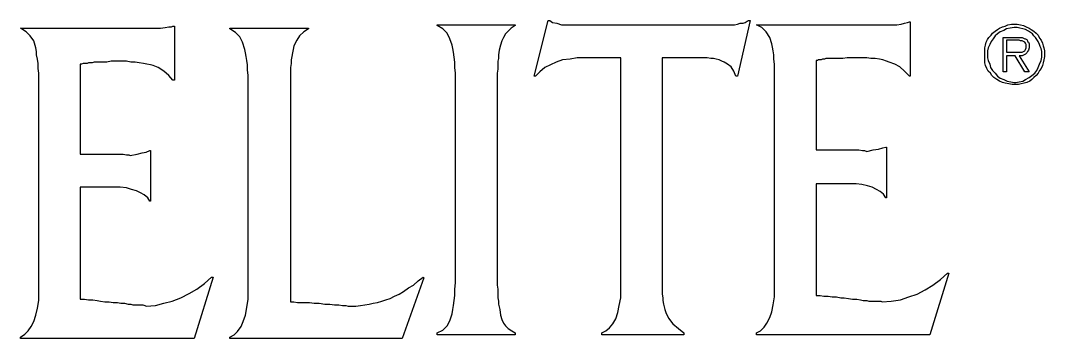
# Model space of a CAD drawing. Header units: inches. Extents: x 3.8 to 36.3, y 0.9 to 43.6.
# Drawn here: x 28.587 to 31.869, y 3.364 to 4.382 of the extents above; entities that cross this region are included whole.
import ezdxf

# ---------------------------------------------------------------- set-up
doc = ezdxf.new("R2010")
doc.units = ezdxf.units.IN
doc.header["$MEASUREMENT"] = 0
doc.layers.add('R-ANNO-TEXT', color=6, linetype='Continuous')

msp = doc.modelspace()

# ---------------------------------------------------------------- linework, layer by layer
at = {"layer": 'R-ANNO-TEXT'}
for points in [[(29.98159, 3.58712), (29.98159, 4.16831), (29.98159, 4.19083), (29.98159, 4.21336), (29.97933, 4.23138), (29.97933, 4.2494), (29.97708, 4.26517), (29.97483, 4.28094), (29.97258, 4.2922), (29.97032, 4.30347), (29.96356, 4.32374), (29.95455, 4.34176), (29.94104, 4.35528), (29.92302, 4.36654), (29.92302, 4.36879), (30.17306, 4.36879), (30.17306, 4.36654), (30.15954, 4.35753), (30.15053, 4.34852), (30.14152, 4.33951), (30.13477, 4.32824), (30.13026, 4.31698), (30.12575, 4.30347), (30.12125, 4.2877), (30.119, 4.27193), (30.119, 4.26067), (30.11674, 4.25165), (30.11674, 4.23814), (30.11674, 4.22688), (30.11449, 4.21336), (30.11449, 4.19984), (30.11449, 4.18408), (30.11449, 4.16831), (30.11449, 3.58712), (30.11449, 3.5691), (30.11449, 3.55108), (30.11449, 3.53531), (30.11674, 3.5218), (30.11674, 3.50828), (30.11674, 3.49477), (30.119, 3.4835), (30.119, 3.47449), (30.1235, 3.45647), (30.12575, 3.43845), (30.13026, 3.42493), (30.13477, 3.41367), (30.14152, 3.40466), (30.15053, 3.39565), (30.1618, 3.38889), (30.17306, 3.38213), (30.17306, 3.37538), (29.92302, 3.37538), (29.92302, 3.38213), (29.94104, 3.39114), (29.95455, 3.40466), (29.96356, 3.42043), (29.97032, 3.44296), (29.97258, 3.45647), (29.97483, 3.46999), (29.97708, 3.48576), (29.97933, 3.50152), (29.97933, 3.5218), (29.98159, 3.54207), (29.98159, 3.56235), (29.98159, 3.58712), (29.98159, 3.58712)], [(29.98159, 3.58712), (29.98159, 4.16831), (29.98159, 4.16831), (29.98159, 4.19083), (29.98159, 4.21336), (29.97933, 4.23138), (29.97933, 4.2494), (29.97708, 4.26517), (29.97483, 4.28094), (29.97258, 4.2922), (29.97032, 4.30347), (29.97032, 4.30347), (29.96356, 4.32374), (29.95455, 4.34176), (29.94104, 4.35528), (29.92302, 4.36654), (29.92302, 4.36879), (30.17306, 4.36879), (30.17306, 4.36654), (30.17306, 4.36654), (30.15954, 4.35753), (30.15053, 4.34852), (30.14152, 4.33951), (30.13477, 4.32824), (30.13477, 4.32824), (30.13026, 4.31698), (30.12575, 4.30347), (30.12125, 4.2877), (30.119, 4.27193), (30.119, 4.27193), (30.119, 4.26067), (30.11674, 4.25165), (30.11674, 4.23814), (30.11674, 4.22688), (30.11449, 4.21336), (30.11449, 4.19984), (30.11449, 4.18408), (30.11449, 4.16831), (30.11449, 3.58712), (30.11449, 3.58712), (30.11449, 3.5691), (30.11449, 3.55108), (30.11449, 3.53531), (30.11674, 3.5218), (30.11674, 3.50828), (30.11674, 3.49477), (30.119, 3.4835), (30.119, 3.47449), (30.119, 3.47449), (30.1235, 3.45647), (30.12575, 3.43845), (30.13026, 3.42493), (30.13477, 3.41367), (30.13477, 3.41367), (30.14152, 3.40466), (30.15053, 3.39565), (30.1618, 3.38889), (30.17306, 3.38213), (30.17306, 3.37538), (29.92302, 3.37538), (29.92302, 3.38213), (29.92302, 3.38213), (29.94104, 3.39114), (29.95455, 3.40466), (29.96356, 3.42043), (29.97032, 3.44296), (29.97032, 3.44296), (29.97258, 3.45647), (29.97483, 3.46999), (29.97708, 3.48576), (29.97933, 3.50152), (29.97933, 3.5218), (29.98159, 3.54207), (29.98159, 3.56235), (29.98159, 3.58712)], [(30.51096, 3.52405), (30.51096, 4.26292), (30.39832, 4.26292), (30.37129, 4.26292), (30.34877, 4.25841), (30.32399, 4.25616), (30.30371, 4.2494), (30.28569, 4.24039), (30.26767, 4.23138), (30.2519, 4.21786), (30.23839, 4.20435), (30.23388, 4.20435), (30.27893, 4.38231), (30.28344, 4.38231), (30.29245, 4.37555), (30.30597, 4.3733), (30.32173, 4.36879), (30.34201, 4.36879), (30.85336, 4.36879), (30.86462, 4.36879), (30.87588, 4.36879), (30.8849, 4.37104), (30.89391, 4.3733), (30.90292, 4.3733), (30.90967, 4.37555), (30.91643, 4.38006), (30.92094, 4.38231), (30.92544, 4.38231), (30.8849, 4.20435), (30.88039, 4.20435), (30.87363, 4.22012), (30.86462, 4.23363), (30.85336, 4.24264), (30.8421, 4.2494), (30.83534, 4.25165), (30.82633, 4.25616), (30.81732, 4.25841), (30.80831, 4.26067), (30.7993, 4.26067), (30.78803, 4.26292), (30.77677, 4.26292), (30.76551, 4.26292), (30.64386, 4.26292), (30.64386, 3.52856), (30.64386, 3.51729), (30.64386, 3.50603), (30.64612, 3.49477), (30.64612, 3.48576), (30.64837, 3.47449), (30.65062, 3.46548), (30.65287, 3.45647), (30.65513, 3.44746), (30.66414, 3.42944), (30.67765, 3.41142), (30.69567, 3.39565), (30.71369, 3.38213), (30.71369, 3.37538), (30.45014, 3.37538), (30.45014, 3.38213), (30.46365, 3.38889), (30.47491, 3.3979), (30.48618, 3.41142), (30.49519, 3.42719), (30.50195, 3.44746), (30.50645, 3.46999), (30.51096, 3.49477), (30.51096, 3.52405), (30.51096, 3.52405)], [(30.51096, 3.52405), (30.51096, 4.26292), (30.39832, 4.26292), (30.39832, 4.26292), (30.37129, 4.26292), (30.34877, 4.25841), (30.32399, 4.25616), (30.30371, 4.2494), (30.28569, 4.24039), (30.26767, 4.23138), (30.2519, 4.21786), (30.23839, 4.20435), (30.23388, 4.20435), (30.27893, 4.38231), (30.28344, 4.38231), (30.28344, 4.38231), (30.29245, 4.37555), (30.30597, 4.3733), (30.32173, 4.36879), (30.34201, 4.36879), (30.85336, 4.36879), (30.85336, 4.36879), (30.86462, 4.36879), (30.87588, 4.36879), (30.8849, 4.37104), (30.89391, 4.3733), (30.90292, 4.3733), (30.90967, 4.37555), (30.91643, 4.38006), (30.92094, 4.38231), (30.92544, 4.38231), (30.8849, 4.20435), (30.88039, 4.20435), (30.88039, 4.20435), (30.87363, 4.22012), (30.86462, 4.23363), (30.85336, 4.24264), (30.8421, 4.2494), (30.8421, 4.2494), (30.83534, 4.25165), (30.82633, 4.25616), (30.81732, 4.25841), (30.80831, 4.26067), (30.7993, 4.26067), (30.78803, 4.26292), (30.77677, 4.26292), (30.76551, 4.26292), (30.64386, 4.26292), (30.64386, 3.52856), (30.64386, 3.52856), (30.64386, 3.51729), (30.64386, 3.50603), (30.64612, 3.49477), (30.64612, 3.48576), (30.64837, 3.47449), (30.65062, 3.46548), (30.65287, 3.45647), (30.65513, 3.44746), (30.65513, 3.44746), (30.66414, 3.42944), (30.67765, 3.41142), (30.69567, 3.39565), (30.71369, 3.38213), (30.71369, 3.37538), (30.45014, 3.37538), (30.45014, 3.38213), (30.45014, 3.38213), (30.46365, 3.38889), (30.47491, 3.3979), (30.48618, 3.41142), (30.49519, 3.42719), (30.50195, 3.44746), (30.50645, 3.46999), (30.51096, 3.49477), (30.51096, 3.52405)], [(31.00429, 3.5263), (31.00429, 3.5263), (31.00429, 4.19309), (31.00429, 4.21111), (31.00429, 4.22688), (31.00429, 4.24264), (31.00203, 4.25841), (31.00203, 4.27193), (30.99978, 4.28544), (30.99753, 4.29671), (30.99527, 4.30797), (30.98852, 4.32824), (30.97725, 4.34627), (30.96374, 4.35978), (30.94572, 4.36879), (31.37372, 4.36879), (31.38048, 4.36879), (31.38723, 4.36879), (31.39174, 4.36879), (31.39625, 4.36879), (31.40976, 4.37104), (31.42102, 4.3733), (31.43004, 4.37555), (31.43679, 4.3778), (31.43905, 4.3778), (31.43905, 4.20435), (31.43679, 4.20435), (31.42102, 4.22012), (31.40526, 4.23363), (31.38949, 4.24264), (31.37147, 4.2494), (31.36246, 4.25165), (31.35119, 4.25616), (31.33993, 4.25841), (31.32641, 4.26067), (31.3129, 4.26067), (31.29938, 4.26292), (31.28587, 4.26292), (31.2701, 4.26292), (31.25208, 4.26292), (31.23631, 4.26292), (31.22279, 4.26067), (31.21153, 4.26067), (31.20027, 4.26067), (31.19125, 4.26067), (31.18224, 4.26067), (31.17549, 4.26067), (31.16873, 4.26067), (31.16422, 4.25841), (31.15747, 4.25841), (31.15296, 4.25616), (31.14845, 4.25616), (31.14395, 4.25616), (31.1417, 4.25391), (31.13719, 4.25391), (31.13719, 3.96782), (31.26559, 3.96782), (31.2746, 3.96782), (31.28587, 3.96557), (31.29262, 3.96557), (31.29938, 3.96332), (31.31966, 3.96782), (31.33768, 3.97007), (31.35119, 3.97458), (31.3602, 3.97683), (31.36246, 3.97683), (31.36246, 3.81464), (31.3602, 3.81464), (31.35345, 3.82591), (31.34218, 3.83492), (31.33092, 3.84167), (31.3174, 3.84843), (31.30163, 3.85294), (31.28361, 3.85744), (31.26559, 3.85969), (31.24307, 3.85969), (31.13719, 3.85969), (31.13719, 3.50152), (31.15071, 3.50152), (31.16197, 3.49927), (31.17549, 3.49927), (31.189, 3.49702), (31.20252, 3.49702), (31.21603, 3.49477), (31.2273, 3.49477), (31.24081, 3.49251), (31.25433, 3.49026), (31.26784, 3.49026), (31.27911, 3.48801), (31.28812, 3.48576), (31.29938, 3.48576), (31.30614, 3.4835), (31.31515, 3.4835), (31.32191, 3.4835), (31.33092, 3.4835), (31.33768, 3.4835), (31.34443, 3.4835), (31.34894, 3.48125), (31.37822, 3.4835), (31.40751, 3.48801), (31.43454, 3.49702), (31.46157, 3.50603), (31.48635, 3.51955), (31.51113, 3.53531), (31.53591, 3.55334), (31.55844, 3.57361), (31.56294, 3.57361), (31.50212, 3.37538), (30.94572, 3.37538), (30.94572, 3.38213), (30.95923, 3.38889), (30.9705, 3.40016), (30.97951, 3.41367), (30.98852, 3.43169), (30.99527, 3.44971), (30.99978, 3.47224), (31.00429, 3.49702), (31.00429, 3.5263), (31.00429, 3.5263)], [(31.00429, 3.5263), (31.00429, 3.5263), (31.00429, 4.19309), (31.00429, 4.19309), (31.00429, 4.21111), (31.00429, 4.22688), (31.00429, 4.24264), (31.00203, 4.25841), (31.00203, 4.27193), (30.99978, 4.28544), (30.99753, 4.29671), (30.99527, 4.30797), (30.99527, 4.30797), (30.98852, 4.32824), (30.97725, 4.34627), (30.96374, 4.35978), (30.94572, 4.36879), (31.37372, 4.36879), (31.37372, 4.36879), (31.38048, 4.36879), (31.38723, 4.36879), (31.39174, 4.36879), (31.39625, 4.36879), (31.39625, 4.36879), (31.40976, 4.37104), (31.42102, 4.3733), (31.43004, 4.37555), (31.43679, 4.3778), (31.43905, 4.3778), (31.43905, 4.20435), (31.43679, 4.20435), (31.43679, 4.20435), (31.42102, 4.22012), (31.40526, 4.23363), (31.38949, 4.24264), (31.37147, 4.2494), (31.37147, 4.2494), (31.36246, 4.25165), (31.35119, 4.25616), (31.33993, 4.25841), (31.32641, 4.26067), (31.3129, 4.26067), (31.29938, 4.26292), (31.28587, 4.26292), (31.2701, 4.26292), (31.2701, 4.26292), (31.25208, 4.26292), (31.23631, 4.26292), (31.22279, 4.26067), (31.21153, 4.26067), (31.21153, 4.26067), (31.20027, 4.26067), (31.19125, 4.26067), (31.18224, 4.26067), (31.17549, 4.26067), (31.17549, 4.26067), (31.16873, 4.26067), (31.16422, 4.25841), (31.15747, 4.25841), (31.15296, 4.25616), (31.15296, 4.25616), (31.14845, 4.25616), (31.14395, 4.25616), (31.1417, 4.25391), (31.13719, 4.25391), (31.13719, 3.96782), (31.26559, 3.96782), (31.26559, 3.96782), (31.2746, 3.96782), (31.28587, 3.96557), (31.29262, 3.96557), (31.29938, 3.96332), (31.29938, 3.96332), (31.31966, 3.96782), (31.33768, 3.97007), (31.35119, 3.97458), (31.3602, 3.97683), (31.36246, 3.97683), (31.36246, 3.81464), (31.3602, 3.81464), (31.3602, 3.81464), (31.35345, 3.82591), (31.34218, 3.83492), (31.33092, 3.84167), (31.3174, 3.84843), (31.30163, 3.85294), (31.28361, 3.85744), (31.26559, 3.85969), (31.24307, 3.85969), (31.13719, 3.85969), (31.13719, 3.50152), (31.13719, 3.50152), (31.15071, 3.50152), (31.16197, 3.49927), (31.17549, 3.49927), (31.189, 3.49702), (31.20252, 3.49702), (31.21603, 3.49477), (31.2273, 3.49477), (31.24081, 3.49251), (31.24081, 3.49251), (31.25433, 3.49026), (31.26784, 3.49026), (31.27911, 3.48801), (31.28812, 3.48576), (31.29938, 3.48576), (31.30614, 3.4835), (31.31515, 3.4835), (31.32191, 3.4835), (31.32191, 3.4835), (31.33092, 3.4835), (31.33768, 3.4835), (31.34443, 3.4835), (31.34894, 3.48125), (31.34894, 3.48125), (31.37822, 3.4835), (31.40751, 3.48801), (31.43454, 3.49702), (31.46157, 3.50603), (31.48635, 3.51955), (31.51113, 3.53531), (31.53591, 3.55334), (31.55844, 3.57361), (31.56294, 3.57361), (31.50212, 3.37538), (30.94572, 3.37538), (30.94572, 3.38213), (30.94572, 3.38213), (30.95923, 3.38889), (30.9705, 3.40016), (30.97951, 3.41367), (30.98852, 3.43169), (30.99527, 3.44971), (30.99978, 3.47224), (31.00429, 3.49702), (31.00429, 3.5263)], [(31.77244, 4.37104), (31.78145, 4.37104), (31.79271, 4.36879), (31.80172, 4.36654), (31.81073, 4.36203), (31.81974, 4.35753), (31.8265, 4.35302), (31.83551, 4.34852), (31.84227, 4.34176), (31.84903, 4.335), (31.85353, 4.32599), (31.85804, 4.31923), (31.86254, 4.31022), (31.8648, 4.30121), (31.86705, 4.29445), (31.8693, 4.28544), (31.8693, 4.27643), (31.8693, 4.26742), (31.86705, 4.25616), (31.8648, 4.24715), (31.86254, 4.23814), (31.85804, 4.22913), (31.85353, 4.22237), (31.84903, 4.21336), (31.84227, 4.2066), (31.83551, 4.19984), (31.82875, 4.19309), (31.82199, 4.18858), (31.81298, 4.18408), (31.80397, 4.18182), (31.79496, 4.17957), (31.78595, 4.17732), (31.77694, 4.17732), (31.76568, 4.17732), (31.75442, 4.17957), (31.74315, 4.18182), (31.73414, 4.18408), (31.72513, 4.18858), (31.71612, 4.19309), (31.70711, 4.19984), (31.70035, 4.2066), (31.69585, 4.21336), (31.68909, 4.22012), (31.68458, 4.22913), (31.68008, 4.23814), (31.67783, 4.24715), (31.67783, 4.25616), (31.67783, 4.26517), (31.67783, 4.27418), (31.67783, 4.28319), (31.67783, 4.29445), (31.68008, 4.30347), (31.68233, 4.31248), (31.68684, 4.32149), (31.69134, 4.32824), (31.6981, 4.335), (31.7026, 4.34176), (31.71162, 4.34852), (31.71837, 4.35302), (31.72513, 4.35753), (31.73414, 4.36203), (31.74315, 4.36429), (31.75216, 4.36879), (31.76343, 4.37104), (31.77244, 4.37104), (31.77244, 4.37104)], [(28.64577, 3.51504), (28.64577, 3.51504), (28.64577, 4.17957), (28.64577, 4.19759), (28.64577, 4.21336), (28.64352, 4.22913), (28.64352, 4.2449), (28.64126, 4.25841), (28.63901, 4.27193), (28.63901, 4.28319), (28.63676, 4.29445), (28.63, 4.31698), (28.61874, 4.33275), (28.60522, 4.34627), (28.5872, 4.35753), (29.0152, 4.35753), (29.02196, 4.35753), (29.02647, 4.35753), (29.03097, 4.35753), (29.03548, 4.35753), (29.05124, 4.35978), (29.06251, 4.36203), (29.07152, 4.36203), (29.07602, 4.36429), (29.08053, 4.36429), (29.08053, 4.19083), (29.07602, 4.19083), (29.06251, 4.2066), (29.04674, 4.22012), (29.02872, 4.23138), (29.01295, 4.23814), (29.00394, 4.24039), (28.99268, 4.24264), (28.98141, 4.2449), (28.9679, 4.24715), (28.95438, 4.2494), (28.94086, 4.2494), (28.92735, 4.25165), (28.91158, 4.25165), (28.89581, 4.25165), (28.87779, 4.25165), (28.86427, 4.2494), (28.85076, 4.2494), (28.84175, 4.2494), (28.83049, 4.2494), (28.82373, 4.2494), (28.81697, 4.24715), (28.81021, 4.24715), (28.80571, 4.24715), (28.8012, 4.2449), (28.7967, 4.2449), (28.79219, 4.2449), (28.78768, 4.2449), (28.78318, 4.24264), (28.77867, 4.24264), (28.77867, 3.95431), (28.90707, 3.95431), (28.91609, 3.95431), (28.92735, 3.95205), (28.93411, 3.95205), (28.93861, 3.9498), (28.96114, 3.95431), (28.97691, 3.95881), (28.99042, 3.96106), (29.00169, 3.96557), (29.00394, 3.96557), (29.00394, 3.80338), (29.00169, 3.80338), (28.99493, 3.81464), (28.98366, 3.82365), (28.9724, 3.83041), (28.95889, 3.83717), (28.94312, 3.84167), (28.92735, 3.84618), (28.90707, 3.84843), (28.8868, 3.84843), (28.77867, 3.84843), (28.77867, 3.49026), (28.79219, 3.49026), (28.80571, 3.48801), (28.81922, 3.48801), (28.83274, 3.48576), (28.844, 3.4835), (28.85752, 3.48125), (28.87103, 3.48125), (28.88455, 3.479), (28.89806, 3.479), (28.90933, 3.47675), (28.92059, 3.47675), (28.93185, 3.47449), (28.94086, 3.47449), (28.94762, 3.47224), (28.95663, 3.47224), (28.96339, 3.47224), (28.9724, 3.47224), (28.97916, 3.47224), (28.98592, 3.46999), (28.99042, 3.46773), (29.01971, 3.46999), (29.04674, 3.47675), (29.07377, 3.4835), (29.1008, 3.49477), (29.12783, 3.50828), (29.15261, 3.5218), (29.17739, 3.53982), (29.19992, 3.56009), (29.20442, 3.56009), (29.1436, 3.36411), (28.5872, 3.36411), (28.5872, 3.36862), (28.60072, 3.37763), (28.61198, 3.38889), (28.62099, 3.40241), (28.63, 3.41818), (28.63676, 3.43845), (28.64126, 3.46098), (28.64577, 3.48576), (28.64577, 3.51504), (28.64577, 3.51504)], [(28.64577, 3.51504), (28.64577, 3.51504), (28.64577, 4.17957), (28.64577, 4.17957), (28.64577, 4.19759), (28.64577, 4.21336), (28.64352, 4.22913), (28.64352, 4.2449), (28.64126, 4.25841), (28.63901, 4.27193), (28.63901, 4.28319), (28.63676, 4.29445), (28.63676, 4.29445), (28.63, 4.31698), (28.61874, 4.33275), (28.60522, 4.34627), (28.5872, 4.35753), (29.0152, 4.35753), (29.0152, 4.35753), (29.02196, 4.35753), (29.02647, 4.35753), (29.03097, 4.35753), (29.03548, 4.35753), (29.03548, 4.35753), (29.05124, 4.35978), (29.06251, 4.36203), (29.07152, 4.36203), (29.07602, 4.36429), (29.08053, 4.36429), (29.08053, 4.19083), (29.07602, 4.19083), (29.07602, 4.19083), (29.06251, 4.2066), (29.04674, 4.22012), (29.02872, 4.23138), (29.01295, 4.23814), (29.01295, 4.23814), (29.00394, 4.24039), (28.99268, 4.24264), (28.98141, 4.2449), (28.9679, 4.24715), (28.95438, 4.2494), (28.94086, 4.2494), (28.92735, 4.25165), (28.91158, 4.25165), (28.91158, 4.25165), (28.89581, 4.25165), (28.87779, 4.25165), (28.86427, 4.2494), (28.85076, 4.2494), (28.85076, 4.2494), (28.84175, 4.2494), (28.83049, 4.2494), (28.82373, 4.2494), (28.81697, 4.24715), (28.81697, 4.24715), (28.81021, 4.24715), (28.80571, 4.24715), (28.8012, 4.2449), (28.7967, 4.2449), (28.7967, 4.2449), (28.79219, 4.2449), (28.78768, 4.2449), (28.78318, 4.24264), (28.77867, 4.24264), (28.77867, 3.95431), (28.90707, 3.95431), (28.90707, 3.95431), (28.91609, 3.95431), (28.92735, 3.95205), (28.93411, 3.95205), (28.93861, 3.9498), (28.93861, 3.9498), (28.96114, 3.95431), (28.97691, 3.95881), (28.99042, 3.96106), (29.00169, 3.96557), (29.00394, 3.96557), (29.00394, 3.80338), (29.00169, 3.80338), (29.00169, 3.80338), (28.99493, 3.81464), (28.98366, 3.82365), (28.9724, 3.83041), (28.95889, 3.83717), (28.94312, 3.84167), (28.92735, 3.84618), (28.90707, 3.84843), (28.8868, 3.84843), (28.77867, 3.84843), (28.77867, 3.49026), (28.77867, 3.49026), (28.79219, 3.49026), (28.80571, 3.48801), (28.81922, 3.48801), (28.83274, 3.48576), (28.844, 3.4835), (28.85752, 3.48125), (28.87103, 3.48125), (28.88455, 3.479), (28.88455, 3.479), (28.89806, 3.479), (28.90933, 3.47675), (28.92059, 3.47675), (28.93185, 3.47449), (28.94086, 3.47449), (28.94762, 3.47224), (28.95663, 3.47224), (28.96339, 3.47224), (28.96339, 3.47224), (28.9724, 3.47224), (28.97916, 3.47224), (28.98592, 3.46999), (28.99042, 3.46773), (28.99042, 3.46773), (29.01971, 3.46999), (29.04674, 3.47675), (29.07377, 3.4835), (29.1008, 3.49477), (29.12783, 3.50828), (29.15261, 3.5218), (29.17739, 3.53982), (29.19992, 3.56009), (29.20442, 3.56009), (29.1436, 3.36411), (28.5872, 3.36411), (28.5872, 3.36862), (28.5872, 3.36862), (28.60072, 3.37763), (28.61198, 3.38889), (28.62099, 3.40241), (28.63, 3.41818), (28.63676, 3.43845), (28.64126, 3.46098), (28.64577, 3.48576), (28.64577, 3.51504)], [(29.31706, 3.54883), (29.31706, 4.17056), (29.31706, 4.18858), (29.31706, 4.2066), (29.3148, 4.22462), (29.3148, 4.24039), (29.31255, 4.25391), (29.3103, 4.26742), (29.30805, 4.27869), (29.30579, 4.28995), (29.29903, 4.31248), (29.29002, 4.3305), (29.27651, 4.34401), (29.25849, 4.35528), (29.25849, 4.35753), (29.51078, 4.35753), (29.51078, 4.35528), (29.49501, 4.34627), (29.4815, 4.33275), (29.47249, 4.31923), (29.46348, 4.30121), (29.46123, 4.28995), (29.45897, 4.27869), (29.45672, 4.26742), (29.45447, 4.25616), (29.45447, 4.2449), (29.45221, 4.23138), (29.45221, 4.21786), (29.45221, 4.20435), (29.45221, 4.19759), (29.45221, 4.19083), (29.45221, 4.17957), (29.45221, 4.17056), (29.45221, 3.48125), (29.46348, 3.48125), (29.47474, 3.479), (29.486, 3.479), (29.49952, 3.479), (29.51304, 3.479), (29.5288, 3.47675), (29.54457, 3.47675), (29.56259, 3.47449), (29.57836, 3.47449), (29.59413, 3.47224), (29.60765, 3.47224), (29.61891, 3.46999), (29.63017, 3.46999), (29.63693, 3.46773), (29.64369, 3.46773), (29.64819, 3.46773), (29.66171, 3.46773), (29.67748, 3.46999), (29.69099, 3.47224), (29.70451, 3.47449), (29.71803, 3.47675), (29.73154, 3.479), (29.74506, 3.4835), (29.75857, 3.48801), (29.77209, 3.49251), (29.78561, 3.49927), (29.80137, 3.50603), (29.81489, 3.51504), (29.83066, 3.5263), (29.84643, 3.53531), (29.8622, 3.54883), (29.87796, 3.56009), (29.88022, 3.55784), (29.81038, 3.36411), (29.25849, 3.36411), (29.25849, 3.36862), (29.272, 3.37538), (29.28327, 3.38664), (29.29453, 3.40241), (29.30129, 3.41818), (29.30805, 3.43845), (29.31255, 3.46323), (29.31706, 3.49026), (29.31706, 3.51955), (29.31706, 3.54883), (29.31706, 3.54883)], [(29.31706, 3.54883), (29.31706, 4.17056), (29.31706, 4.17056), (29.31706, 4.18858), (29.31706, 4.2066), (29.3148, 4.22462), (29.3148, 4.24039), (29.31255, 4.25391), (29.3103, 4.26742), (29.30805, 4.27869), (29.30579, 4.28995), (29.30579, 4.28995), (29.29903, 4.31248), (29.29002, 4.3305), (29.27651, 4.34401), (29.25849, 4.35528), (29.25849, 4.35753), (29.51078, 4.35753), (29.51078, 4.35528), (29.51078, 4.35528), (29.49501, 4.34627), (29.4815, 4.33275), (29.47249, 4.31923), (29.46348, 4.30121), (29.46348, 4.30121), (29.46123, 4.28995), (29.45897, 4.27869), (29.45672, 4.26742), (29.45447, 4.25616), (29.45447, 4.2449), (29.45221, 4.23138), (29.45221, 4.21786), (29.45221, 4.20435), (29.45221, 4.20435), (29.45221, 4.19759), (29.45221, 4.19083), (29.45221, 4.17957), (29.45221, 4.17056), (29.45221, 3.48125), (29.45221, 3.48125), (29.46348, 3.48125), (29.47474, 3.479), (29.486, 3.479), (29.49952, 3.479), (29.51304, 3.479), (29.5288, 3.47675), (29.54457, 3.47675), (29.56259, 3.47449), (29.56259, 3.47449), (29.57836, 3.47449), (29.59413, 3.47224), (29.60765, 3.47224), (29.61891, 3.46999), (29.63017, 3.46999), (29.63693, 3.46773), (29.64369, 3.46773), (29.64819, 3.46773), (29.64819, 3.46773), (29.66171, 3.46773), (29.67748, 3.46999), (29.69099, 3.47224), (29.70451, 3.47449), (29.71803, 3.47675), (29.73154, 3.479), (29.74506, 3.4835), (29.75857, 3.48801), (29.75857, 3.48801), (29.77209, 3.49251), (29.78561, 3.49927), (29.80137, 3.50603), (29.81489, 3.51504), (29.83066, 3.5263), (29.84643, 3.53531), (29.8622, 3.54883), (29.87796, 3.56009), (29.88022, 3.55784), (29.81038, 3.36411), (29.25849, 3.36411), (29.25849, 3.36862), (29.25849, 3.36862), (29.272, 3.37538), (29.28327, 3.38664), (29.29453, 3.40241), (29.30129, 3.41818), (29.30805, 3.43845), (29.31255, 3.46323), (29.31706, 3.49026), (29.31706, 3.51955), (29.31706, 3.54883)], [(31.77244, 4.35978), (31.75892, 4.35753), (31.74766, 4.35528), (31.73865, 4.35077), (31.72738, 4.34627), (31.71837, 4.33951), (31.71162, 4.33275), (31.70486, 4.32374), (31.6981, 4.31473), (31.69359, 4.30572), (31.68909, 4.29445), (31.68684, 4.28544), (31.68684, 4.27418), (31.68684, 4.26292), (31.68909, 4.25391), (31.69359, 4.24264), (31.69585, 4.23138), (31.7026, 4.22237), (31.71162, 4.21336), (31.71837, 4.20435), (31.72738, 4.19759), (31.73865, 4.19309), (31.74991, 4.18858), (31.76117, 4.18633), (31.77244, 4.18408), (31.77469, 4.18408), (31.77469, 4.18408), (31.77469, 4.18408), (31.77694, 4.18408), (31.78821, 4.18633), (31.79947, 4.18858), (31.80848, 4.19309), (31.81974, 4.19984), (31.82875, 4.2066), (31.83776, 4.21336), (31.84452, 4.22237), (31.84903, 4.23138), (31.85353, 4.24264), (31.85804, 4.25391), (31.86029, 4.26517), (31.86029, 4.27643), (31.86029, 4.28319), (31.85804, 4.2922), (31.85578, 4.29896), (31.85353, 4.30572), (31.84903, 4.31473), (31.84452, 4.32149), (31.84002, 4.32824), (31.83551, 4.33275), (31.83101, 4.33951), (31.82425, 4.34401), (31.81749, 4.34852), (31.80848, 4.35302), (31.79947, 4.35528), (31.79046, 4.35753), (31.78145, 4.35978), (31.77244, 4.35978), (31.77244, 4.35978)], [(31.73639, 4.32824), (31.78595, 4.32824), (31.79271, 4.32824), (31.79722, 4.32824), (31.80172, 4.32599), (31.80623, 4.32374), (31.80848, 4.32374), (31.81298, 4.32149), (31.81524, 4.31698), (31.81524, 4.31473), (31.81749, 4.31248), (31.81974, 4.30797), (31.81974, 4.30572), (31.81974, 4.30121), (31.81974, 4.29445), (31.81749, 4.2877), (31.81524, 4.28319), (31.81298, 4.27869), (31.80848, 4.27418), (31.80397, 4.27193), (31.79722, 4.26968), (31.78821, 4.26968), (31.81974, 4.21786), (31.80623, 4.21786), (31.77469, 4.26968), (31.74766, 4.26968), (31.74766, 4.21786), (31.73639, 4.21786), (31.73639, 4.32824), (31.73639, 4.32824)], [(31.73639, 4.32824), (31.78595, 4.32824), (31.78595, 4.32824), (31.79271, 4.32824), (31.79722, 4.32824), (31.80172, 4.32599), (31.80623, 4.32374), (31.80623, 4.32374), (31.80848, 4.32374), (31.81298, 4.32149), (31.81524, 4.31698), (31.81524, 4.31473), (31.81524, 4.31473), (31.81749, 4.31248), (31.81974, 4.30797), (31.81974, 4.30572), (31.81974, 4.30121), (31.81974, 4.30121), (31.81974, 4.29445), (31.81749, 4.2877), (31.81524, 4.28319), (31.81298, 4.27869), (31.81298, 4.27869), (31.80848, 4.27418), (31.80397, 4.27193), (31.79722, 4.26968), (31.78821, 4.26968), (31.81974, 4.21786), (31.80623, 4.21786), (31.77469, 4.26968), (31.74766, 4.26968), (31.74766, 4.21786), (31.73639, 4.21786), (31.73639, 4.32824)], [(31.81073, 4.30121), (31.81073, 4.30572), (31.80848, 4.31022), (31.80623, 4.31248), (31.80172, 4.31473), (31.79722, 4.31698), (31.79271, 4.31698), (31.78821, 4.31923), (31.78145, 4.31923), (31.74766, 4.31923), (31.74766, 4.28094), (31.7837, 4.28094), (31.79046, 4.28094), (31.79496, 4.28094), (31.79722, 4.28094), (31.80172, 4.28319), (31.80623, 4.28544), (31.80848, 4.28995), (31.81073, 4.29445), (31.81073, 4.30121), (31.81073, 4.30121)], [(31.81073, 4.30121), (31.81073, 4.30121), (31.81073, 4.30572), (31.80848, 4.31022), (31.80623, 4.31248), (31.80172, 4.31473), (31.80172, 4.31473), (31.79722, 4.31698), (31.79271, 4.31698), (31.78821, 4.31923), (31.78145, 4.31923), (31.74766, 4.31923), (31.74766, 4.28094), (31.7837, 4.28094), (31.7837, 4.28094), (31.79046, 4.28094), (31.79496, 4.28094), (31.79722, 4.28094), (31.80172, 4.28319), (31.80172, 4.28319), (31.80623, 4.28544), (31.80848, 4.28995), (31.81073, 4.29445), (31.81073, 4.30121)]]:
    msp.add_lwpolyline(points, dxfattribs=at)

doc.saveas('drawing.dxf')
